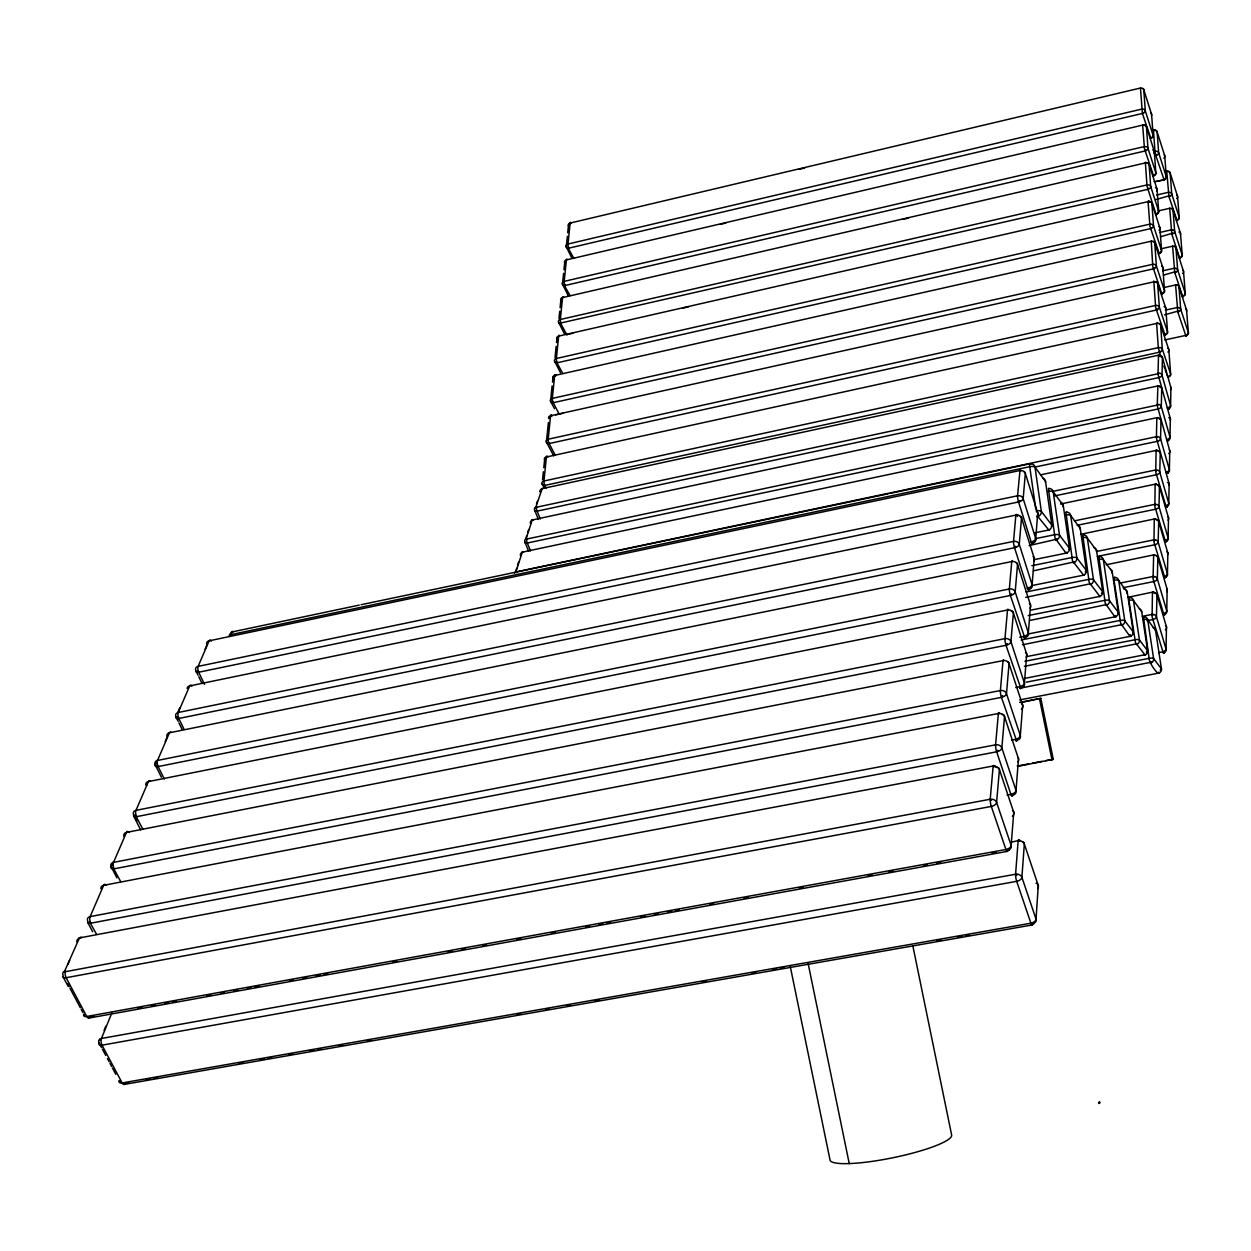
<?xml version="1.0" encoding="UTF-8"?>
<svg xmlns="http://www.w3.org/2000/svg" width="1251" height="1251" viewBox="0 0 1251 1251"><rect width="100%" height="100%" fill="white"/><g stroke="black" fill="none" stroke-linecap="round" stroke-linejoin="round"><path stroke-width="1.5" d="M1158.629 672.209C1158.958 676.728 1148.746 662.561 1149.106 658.339L1143.414 616.931A3.847 3.628 -33.8 0 1 1147.699 619.808L1155.58 630.473L1161.444 668.863A3.816 3.628 -33.9 0 1 1158.285 673.194L1019.674 699.919M1115.329 615.852L1114.907 616.837L1105.274 603.42L1098.816 556.726A4.081 3.816 -35 0 1 1103.351 559.744L1112.202 571.738L1118.269 612.255A4.05 1.188 -8.4 0 1 1117.69 613.24M1159.27 451.83A3.518 1.736 -16.2 0 1 1160.24 452.893L1159.786 472.237L1168.762 503.34A3.534 2.987 0.3 0 1 1166.182 506.936L1155.721 472.174L1156.112 450.172L1156.643 451.111M1159.349 418.991A3.472 1.673 -16.2 0 1 1160.991 420.148L1160.568 438.898L1169.388 469.704A3.472 2.955 0.1 0 1 1166.839 473.285L1165.979 472.206A3.472 1.736 -16.1 0 0 1169.388 469.704L1169.748 450.782L1157.238 405.668L1157.863 385.887M1160.099 387.294A3.409 1.626 -16.2 0 1 1161.726 388.404L1161.303 406.591L1169.998 437.099A3.425 2.924 -0.2 0 1 1167.496 440.649L1166.636 439.539A3.425 1.673 -16.1 0 0 1169.998 437.099L1170.342 418.741L1158.019 374.315L1158.504 355.034L1159.005 355.988M1098.972 1102.303L1098.769 1103.476L1099.723 1103.132M1099.676 1102.975L1099.66 1101.881L1099.066 1103.007M1066.431 552.207L1066.149 553.349L1055.015 538.039L1048.416 488.656A4.347 4.019 -36.1 0 1 1053.201 491.831L1063.256 505.435L1069.511 548.298A4.316 1.36 -8.3 0 1 1068.948 549.408M1166.589 334.126A3.284 2.393 -5.2 0 0 1167.527 331.796L1165.791 308.168L1157.644 283.492A3.284 2.424 -5.4 0 0 1153.688 281.882L550.581 415.785L548.204 439.226A3.143 0.954 77.4 0 0 549.111 443.573L555.116 454.942M1151.248 240.943L1152.781 266.588L1162.007 294.517L1162.116 293.641A3.253 2.393 -5.5 0 0 1164.509 290.654L1162.82 267.573L1154.736 242.913A3.253 2.424 -5.6 0 0 1150.826 241.302L554.662 375.503L552.332 398.412A3.112 0.923 77.2 0 0 553.239 402.713L559.166 414.081M542.559 479.759L543.372 471.736M543.778 467.749L544.592 459.789A3.159 2.033 -27.7 0 1 544.748 459.195M548.391 422.463L546.406 442.01L553.74 455.88M552.113 385.887L550.565 401.196L554.521 408.78M552.504 382.087L552.895 378.287A3.081 1.939 -27.1 0 1 553.38 377.13M555.006 357.551L556.148 346.339M556.523 342.618L556.898 338.896A3.049 1.908 -26.8 0 1 557.399 337.77M558.978 318.614L559.713 311.311M560.088 307.652L560.823 300.381A3.018 1.861 -26.6 0 1 560.98 299.833M563.575 273.39L562.481 284.133L568.173 295.502M563.935 269.825L564.67 262.71A2.987 1.814 -26.3 0 1 564.811 262.178M567.36 236.298L566.281 246.822L571.91 258.191M567.704 232.811L568.423 225.852A2.955 1.783 -26.1 0 1 568.564 225.321M1168.184 377.427L1166.636 374.19M1165.119 335.284L1155.689 307.762L1153.797 281.006L1154.298 282.007A3.3 2.158 -19.1 0 1 1157.644 283.492L1159.333 307.136L1167.527 331.796A3.3 2.189 -19.1 0 1 1164.493 334.721L1165.103 334.783A3.284 2.393 -5.2 0 0 1165.901 334.517M1144.759 654.758L1024.428 678.449M1099.692 596.148L1089.23 582.528L1082.725 534.975A4.16 3.878 -35.4 0 1 1087.322 538.055L1096.564 550.549L1102.694 591.817A4.128 3.878 -35.6 0 1 1099.254 596.492L1030.949 610.113M1083.397 574.96L1072.482 560.761L1065.93 512.316A4.253 3.956 -35.7 0 1 1070.637 515.428L1080.254 528.469L1086.447 570.519A4.222 3.941 -36 0 1 1082.944 575.304L1031.449 585.656M1153.563 175.844L1144.477 148.744L1142.648 125.116L1143.445 124.662M1146.119 162.458L1145.916 163.224A3.19 2.017 -19.2 0 1 1149.137 164.569L1157.066 189.182L1158.676 211.216A3.174 2.393 -5.9 0 1 1156.346 214.202M1154.173 129.76L1153.985 130.511A3.081 1.923 -19.1 0 1 1156.127 130.604M1148.84 201.13L1148.653 201.896A3.221 2.064 -19.2 0 1 1151.905 203.287L1159.912 227.932L1161.553 250.466A3.206 2.393 -5.7 0 1 1159.192 253.453L1149.95 226.384L1148.027 201.208L1149.294 201.239M1048.666 529.783L1037.36 515.959A4.488 3.8 4 0 1 1036.579 516.726M1160.647 356.394L1158.317 347.653L1156.612 323.446L1157.441 322.758M515.709 571.472L516.679 568.298M517.664 565.124L518.633 561.965M525.78 538.806L526.734 535.725M527.687 532.645L528.626 529.564M536.491 504.075L537.414 501.088M104.114 1030.339L105.803 1026.211M112.105 1012.294L101.425 1038.486A4.816 3.487 19.1 0 0 99.032 1042.818L101.55 1047.556M67.867 964.443L69.634 960.361M113.388 861.72L111.198 866.771L116.906 877.889M157.235 760.108L155.233 764.768L161.379 777.199M165.195 741.671L167.165 737.105M177.877 712.304L179.8 707.847M205.086 649.269L206.9 645.047A4.285 3.362 21.7 0 1 209.136 640.825L1019.8 470.548A4.519 3.847 4.3 0 1 1025.335 473.378L1037.736 513.082A4.488 3.8 4 0 1 1037.736 515.052M1164.009 614.976L1153.047 578.853L1153.657 554.74M1019.44 500.509L1018.549 501.964L198.706 672.24A4.332 1.97 -24.8 0 1 195.735 671.224M1015.452 546.265L1014.545 547.735L178.815 718.481A4.425 2.049 -25.2 0 1 175.953 716.776A4.41 3.409 21.3 0 1 178.221 712.491L189.683 685.923L1015.859 515.099A4.597 0.813 78.4 0 1 1016.656 514.896M1011.293 593.975L1010.37 595.476L158.126 766.582A4.519 2.127 -25.7 0 1 155.233 764.768A4.504 3.44 21.1 0 1 157.517 760.452L169.448 732.805A4.394 1.861 78.5 0 1 171.262 732.335M1006.946 643.78L1006.007 645.297L136.594 816.653L135.092 815.699M1143.007 112.496L1142.398 113.466L568.861 248.151A2.971 1.798 -26.2 0 1 566.281 246.822A2.971 2.221 6.7 0 1 568.001 244.023L570.128 223.069L1140.036 88.133A3.096 2.408 -6.5 0 1 1143.789 89.744L1151.577 114.326L1153.109 135.374A3.096 2.377 -6.4 0 1 1151.592 138.095M1002.411 695.822L1001.441 697.37L114.154 868.82L112.621 867.85M1145.666 150.011L1145.056 150.98L565.077 285.509A3.002 1.845 -26.5 0 1 562.481 284.133A3.002 2.221 6.6 0 1 564.217 281.35L566.39 259.927A3.002 0.844 76.6 0 1 567.375 259.582M997.657 750.256L996.672 751.82L90.76 923.207L89.196 922.222M1164.806 179.534A3.065 2.33 -6.3 0 1 1164.055 179.784L1155.83 155.515L1156.424 154.561M1148.387 188.385L1147.761 189.37L560.167 323.149M1169.544 195.672L1155.611 199.644M1151.17 227.666L1150.529 228.652L557.274 362.774L556.21 362.196M1172.437 233.249L1160.506 236.752M1154.016 267.886L1153.375 268.871L553.239 402.713L552.16 402.15M1175.393 271.686L1163.539 275.126M1156.925 309.075L1156.284 310.06L549.111 443.573L548.016 443.01M1178.411 310.999L1164.525 314.861M1159.912 351.265L1159.255 352.266L544.873 485.404L543.778 484.825M1017.282 516.46L1018.142 515.381M1038.971 515.615L1037.642 516.428L1038.502 515.521M1154.61 129.869L1153.985 130.511L1153.438 129.525L1154.954 151.262L1155.83 155.515L1156.768 154.796M1056.704 539.228L1029.073 545.577M1146.557 162.552L1145.916 163.224L1145.337 162.239L1147.042 186.305L1156.237 215L1155.752 213.999A3.174 2.049 -19.1 0 0 1158.676 211.216L1150.717 186.571L1149.137 164.569A3.174 2.424 -6 0 0 1145.306 162.943L562.559 297.597A3.018 2.221 6.6 0 0 560.823 300.381M1074.14 561.918L1033.373 570.847M1090.841 583.67L1025.711 597.384M1106.854 604.514L1029.667 620.48M1122.225 624.53L1022.536 644.781M100.064 1039.816L101.425 1038.486L1015.593 874.23A5.145 4.05 5.1 0 1 1021.895 877.295L1036.031 919.141A5.098 3.972 4.9 0 1 1035.515 922.143M515.787 572.176L522.355 552.004M1136.987 643.749L1024.397 666.33M525.889 539.431L532.269 519.837M535.694 507.625L542.074 488.875A3.19 0.97 77.6 0 1 542.746 488.469M64.129 972.277L79.579 937.671M1151.17 662.232L1019.94 688.222M890.29 493.379L1030.449 463.668M1048.745 488.39L1049.339 488.39M1066.259 512.05L1066.837 512.05M1143.351 112.731L1142.398 113.466L1150.842 138.361M1146.01 150.245L1145.056 150.98A3.174 1.986 -19.2 0 0 1147.965 148.243L1146.432 126.726A3.143 1.97 -19.2 0 0 1144.04 125.319M1148.731 188.62L1147.761 189.37A3.206 2.033 -19.2 0 0 1150.717 186.571A3.19 2.424 -5.9 0 0 1146.854 184.96L560.339 319.505A3.034 2.221 6.5 0 0 558.603 322.289L564.373 333.657M1169.873 195.891L1168.95 196.61L1176.988 220.285A3.034 2.283 -6.3 0 0 1179.224 217.439L1177.551 196.344L1170.123 172.873A3.049 1.939 -18.9 0 0 1167.793 171.465M1151.514 227.901L1150.529 228.652A3.237 2.095 -19.2 0 0 1153.516 225.821L1151.905 203.287A3.206 2.424 -5.8 0 0 1148.043 201.661L558.65 336.112A3.049 2.221 6.4 0 0 556.898 338.896M1172.766 233.468L1171.827 234.187L1179.834 258.644L1179.396 257.69A3.081 2.002 -18.8 0 0 1182.211 254.985L1180.491 233.421L1173 209.933A3.081 1.97 -18.9 0 0 1171.374 208.526M1154.376 268.121L1153.375 268.871A3.284 2.142 -19.1 0 0 1156.393 265.994L1154.736 242.913A3.253 2.111 -19.2 0 0 1153.031 241.412M1083.038 534.74L1083.616 534.724M1175.737 271.905L1174.783 272.624L1182.852 297.066L1182.946 296.237A3.096 2.283 -5.8 0 0 1183.712 295.987M1019.956 500.9L1018.549 501.964L1031.168 541.949A4.535 0.782 78.5 0 0 1032.435 543.732M1157.284 309.31L1156.284 310.06A3.315 2.189 -19.1 0 0 1159.333 307.136A3.315 2.424 -5.3 0 0 1155.345 305.51L548.204 439.226A3.143 2.221 6.2 0 0 546.406 442.01A3.143 2.017 -27.6 0 0 549.111 443.573L548.298 442.745M1015.968 546.656L1014.545 547.735L1027.446 588.22A4.629 0.813 78.6 0 0 1028.76 589.987M1178.77 311.218L1177.801 311.952L1186.026 336.284L1185.495 335.456L1164.759 339.959M1160.287 351.5L1159.255 352.266A3.362 2.252 -19.1 0 0 1162.351 349.279L1160.615 325.072A3.331 2.221 -19.1 0 0 1158.864 323.462M1011.824 594.381L1010.37 595.476L1024.694 637.478M1007.493 644.202L1006.007 645.297L1020.675 687.831M1002.974 696.244L1001.441 697.37L1016.484 740.42M998.235 750.678L996.672 751.82L1010.902 794.354L1012.09 795.401M1099.144 556.492L1099.707 556.492M1114.61 577.368L1114.031 580.245L1120.693 623.451L1130.122 636.509L1130.278 634.585M535.506 507.468L1158.864 373.58M525.701 539.275L1158.098 404.917M515.6 572.02L1156.331 436.708A3.487 2.987 0.1 0 1 1160.568 438.898A3.503 1.704 -16.2 0 1 1157.128 441.384L1034.765 467.092M63.942 971.964L990.213 799.248A5.207 4.16 5.5 0 1 996.609 802.391L1011.152 845.457A5.176 4.097 5.2 0 1 1007.524 850.352A5.176 1.016 79.4 0 1 1005.913 849.507L86.772 1016.484A4.926 2.518 -28.1 0 1 83.77 1014.154A4.848 3.518 19.5 0 0 84.411 1015.061M99.861 1039.487L101.425 1038.486A4.785 2.189 81.2 0 0 102.05 1045.179L122.145 1082.944A4.754 2.158 81.5 0 0 124.865 1083.992M1129.45 597.446L1128.902 600.277L1135.486 642.701L1145.165 655.102M1057.173 539.306L1055.86 540.104A4.363 4.066 -36.5 0 0 1059.488 535.162L1053.201 491.831A4.347 1.439 -8.4 0 0 1048.041 491.408M1017.814 766.425L1053.248 759.263L1040.801 698.339L1019.721 702.405M1074.593 561.996L1073.311 562.778A4.269 3.988 -36.2 0 0 1076.861 557.93L1070.637 515.428A4.253 1.376 -8.4 0 0 1065.602 515.037M1091.279 583.732L1090.012 584.498A4.175 3.909 -35.8 0 0 1093.483 579.745L1087.322 538.055A4.175 1.314 -8.5 0 0 1082.412 537.68M1107.276 604.577L1106.04 605.312A4.097 3.847 -35.5 0 0 1109.449 600.668L1103.351 559.744A4.081 1.267 -8.5 0 0 1098.55 559.4M1143.727 616.727L1144.258 616.727M1122.647 624.593L1121.428 625.312A4.019 3.784 -35.1 0 0 1124.758 620.762L1118.722 580.558A4.003 3.753 -34.6 0 0 1114.281 577.587L1115.157 577.368M1137.394 643.812L1136.205 644.5A3.941 3.722 -34.6 0 0 1139.458 640.043L1133.5 600.574A3.925 3.69 -34.2 0 0 1129.137 597.65L1129.997 597.431M1151.577 662.295L1150.404 662.967A3.862 3.659 -34.2 0 0 1153.61 658.589L1147.699 619.808A3.847 1.126 -8.5 0 0 1143.211 619.526M1019.612 840.172L1012.356 842.001M994.623 765.721L78.938 938.015M1022.333 702.264L1040.801 698.339M1153.5 591.926L1127.855 597.321M1154.407 554.756L1106.119 564.78M1155.298 518.79L1080.551 534.333M1156.159 483.965L1060.551 504.012M1156.987 450.235L1040.441 474.88M1157.785 417.521L521.933 552.223M1158.567 385.808L531.863 520.056M1159.333 355.049L541.495 488.797M1035.781 509.11L1029.589 465.716L1029.698 463.84L1031.059 463.668M231.498 632.068L359.209 605.109M1019.987 840.484L1018.126 840.953L1015.593 874.23A5.145 1.001 79.6 0 0 1016.703 881.345L1030.887 923.207A5.113 0.985 79.7 0 0 1032.419 923.895L1033.592 924.239M994.998 766.034L993.106 766.488L990.213 799.248A5.207 1.032 79.3 0 0 991.308 806.442L1005.913 849.507A5.16 2.987 -18.4 0 0 1011.152 845.457L1013.748 812.368L999.424 769.6A5.145 2.877 -18.3 0 0 998.157 767.739M1153.797 592.114L1152.437 592.442L1152.108 616.821L1163.289 652.819A3.769 3.096 1.2 0 0 1166.057 649.097L1166.464 626.907L1156.972 594.757A3.753 1.97 -16.3 0 0 1154.313 593.318M798.982 169.37L804.628 168.041M1154.704 554.944L1153.359 555.256A3.69 3.081 0.9 0 1 1157.832 557.539L1167.167 589.377L1166.761 610.863A3.706 3.065 1 0 1 1164.055 614.554L1164.947 614.694M720.169 224.398L725.799 223.085M1155.58 518.977L1154.266 519.274L1153.969 542.136L1164.775 577.524A3.644 3.034 0.8 0 0 1167.449 573.865L1167.84 553.067L1158.661 521.526A3.628 1.845 -16.3 0 0 1156.94 520.228M902.894 219.363L908.523 218.065M1156.44 484.137L1155.142 484.434L1154.861 506.592L1165.494 541.667A3.581 3.018 0.6 0 0 1168.121 538.039L1168.497 517.898L1159.458 486.67A3.581 1.783 -16.2 0 0 1157.769 485.419M1154.126 181.692L1164.478 179.816M1156.565 181.504L1164.055 179.784M1156.659 195.015L1168.09 192.404A3.049 2.299 -6.3 0 1 1171.749 193.952L1179.224 217.439A3.049 1.955 -18.8 0 1 1176.44 220.098L1177.113 220.614M1157.269 450.391L1155.987 450.688A3.518 3.002 0.2 0 1 1160.24 452.893M567.516 334.439L573.193 333.157M682.655 308.184L688.3 306.902M1158.051 210.95L1169.31 208.385A3.065 2.314 -6.2 0 1 1173 209.933L1174.673 231.482L1182.211 254.985A3.065 2.283 -6 0 1 1180.678 257.597M1158.066 417.678L1156.8 417.975L1156.424 437.991L1169.138 483.824L1168.762 503.34A3.534 1.783 -16.2 0 1 1165.307 505.889M1159.63 232.498L1170.952 229.934A3.081 2.314 -6.1 0 1 1174.673 231.482A3.096 2.002 -18.9 0 1 1171.827 234.187L1169.685 208.088M1158.833 385.965L1157.597 386.246A3.409 2.94 -0.4 0 1 1161.726 388.404M1160.819 248.84L1172.218 246.291A3.096 2.314 -6 0 1 1175.94 247.823L1183.509 271.342L1185.26 293.391A3.096 2.283 -5.8 0 1 1184.353 295.611M1159.599 355.19L1158.379 355.472A3.362 2.924 -0.6 0 1 1162.429 357.598L1170.92 387.654L1170.592 405.465A3.378 2.909 -0.5 0 1 1168.121 408.983L1167.277 407.857A3.378 1.626 -16.1 0 0 1170.592 405.465L1162.023 375.237L1162.429 357.598A3.362 1.579 -16.2 0 0 1160.052 356.535M1162.664 270.826L1173.891 268.324A3.127 2.314 -5.8 0 1 1177.644 269.872L1185.26 293.391A3.112 2.049 -18.8 0 1 1182.398 296.127L1183.086 296.643M555.71 414.91L563.278 413.221M1163.883 287.558L1175.174 285.056A3.143 2.314 -5.8 0 1 1178.942 286.588L1186.573 310.107L1188.372 332.657A3.143 2.283 -5.6 0 1 1187.981 334.392M1165.541 310.107L1176.91 307.605A3.159 2.314 -5.6 0 1 1180.694 309.153L1188.372 332.657A3.143 2.095 -18.7 0 1 1185.495 335.456L1186.495 335.706M361.117 604.718L888.382 493.785M229.574 636.384A4.206 1.314 -3.7 0 1 231.513 634.507L1029.714 466.732A4.441 1.501 -8.3 0 1 1034.999 467.186L1045.508 481.4L1051.81 525.107A4.41 1.423 -8.3 0 1 1051.262 526.249M1052.31 491.471L1155.502 470.016A3.55 3.018 0.3 0 1 1159.786 472.237A3.55 1.767 -16.2 0 1 1156.299 474.786L1054.984 495.818M1074.468 520.854L1154.642 504.388A3.597 3.049 0.6 0 1 1159.005 506.639L1168.121 538.039A3.581 1.845 -16.2 0 1 1164.603 540.651M1034.827 532.817L1049.526 529.877M1077.158 525.295L1155.455 509.235A3.612 1.83 -16.3 0 0 1159.005 506.639L1159.458 486.67A3.565 3.034 0.5 0 0 1155.142 484.434L1155.815 484.825M1035.171 538.696L1054.312 534.787A4.363 1.392 -8.3 0 1 1059.488 535.162L1069.511 548.298A4.316 4.019 -36.3 0 1 1065.93 553.177L1033.764 559.713M1096.517 551.488L1153.75 539.885A3.659 3.081 0.8 0 1 1158.176 542.152L1167.449 573.865A3.644 1.908 -16.2 0 1 1163.883 576.539M1031.84 565.687L1071.81 557.586A4.269 1.329 -8.3 0 1 1076.861 557.93L1086.447 570.519A4.222 1.298 -8.4 0 1 1085.18 571.942M1097.315 556.414L1154.579 544.826A3.659 1.892 -16.3 0 0 1158.176 542.152L1158.661 521.526A3.628 3.065 0.7 0 0 1154.266 519.274L1154.954 519.634M1026.117 591.958L1088.558 579.416A4.191 1.282 -8.4 0 1 1093.483 579.745L1102.694 591.817A4.128 1.251 -8.4 0 1 1101.427 593.177M1120.396 583.029L1152.828 576.555A3.722 3.096 1.1 0 1 1157.331 578.838L1166.761 610.863A3.706 1.97 -16.2 0 1 1163.133 613.615M1123.132 587.689L1153.672 581.59A3.722 1.955 -16.3 0 0 1157.331 578.838L1157.832 557.539A3.69 1.908 -16.3 0 0 1156.815 556.351M1028.197 615.57L1104.633 600.371A4.097 1.22 -8.4 0 1 1109.449 600.668L1118.269 612.255A4.05 3.816 -35.2 0 1 1114.907 616.837L1028.635 633.882M1019.753 637.212L1023.568 636.462A4.738 2.502 -17.7 0 0 1028.353 632.928L1030.527 605.171L1017.532 564.482A4.707 2.408 -17.7 0 0 1016.359 562.95M1021.097 639.98L1120.052 620.465A4.019 1.173 -8.4 0 1 1124.758 620.762L1133.234 631.864A3.972 1.142 -8.4 0 1 1132.655 632.818M1142.335 616.321L1151.874 614.444A3.784 3.127 1.3 0 1 1156.456 616.774L1166.057 649.097A3.769 2.033 -16.2 0 1 1162.351 651.912L1158.551 652.647M1169.2 408.764L1168.121 408.983L1168.934 409.03M1147.011 620.715L1152.734 619.589A3.784 2.017 -16.3 0 0 1156.456 616.774L1156.972 594.757A3.753 3.112 1.2 0 0 1152.437 592.442L1152.922 592.192M1026.805 656.572L1131.154 636.165M1024.897 661.294L1134.86 639.777A3.941 1.126 -8.5 0 1 1139.458 640.043L1147.62 650.723A3.894 3.675 -34.4 0 1 1144.384 655.149L1145.572 654.93M1026.227 682.186L1149.106 658.339A3.862 1.079 -8.5 0 1 1153.61 658.589L1161.444 668.863A3.831 1.063 -8.5 0 1 1160.209 670.051M1015.734 687.534L1019.534 686.799A4.832 2.611 -17.9 0 0 1024.413 683.14L1026.696 654.179L1013.388 612.974A4.816 2.518 -17.8 0 0 1011.261 611.145M1011.512 740.107L1015.312 739.388A4.941 2.737 -18 0 0 1020.316 735.604L1022.677 705.345L1009.057 663.624A4.91 2.627 -18 0 0 1007.837 661.951M1168.59 440.43L1167.496 440.649L1168.309 440.712M1017.204 766.034L1028.588 763.892M1032.388 763.173L1041.864 761.39M1045.664 760.686L1053.248 759.263M1007.071 795.073L1010.902 794.354A5.051 2.862 -18.2 0 0 1016.015 790.444L1018.486 758.81L1004.522 716.573A5.02 2.752 -18.2 0 0 1002.317 714.524M1159.442 672.991L1159.036 673.147M89.994 1016.969L93.825 1016.265M137.985 1008.259L141.832 1007.555M151.434 1005.82L155.265 1005.116M164.866 1003.365L168.713 1002.677M172.544 1001.973L176.391 1001.285M207.103 995.702L210.95 994.998M220.551 993.263L224.382 992.559M233.984 990.823L237.815 990.12M247.385 988.384L251.216 987.696M255.048 986.992L258.879 986.304M289.497 980.737L293.328 980.049M302.898 978.313L306.73 977.61M316.3 975.874L320.131 975.186M323.962 974.482L327.778 973.794M392.845 961.972L396.661 961.284M448.249 951.917L452.064 951.213M461.619 949.493L465.435 948.79M482.636 945.662L486.451 944.974M517.023 939.423L520.838 938.735M551.394 933.183L555.209 932.495M585.734 926.944L589.549 926.256M599.088 924.52L602.904 923.832M606.735 923.129L610.551 922.44M641.075 916.905L644.89 916.201M654.429 914.465L658.245 913.777M667.799 912.042L671.615 911.353M675.431 910.665L679.246 909.962M709.77 904.426L713.586 903.738M744.11 898.187L747.926 897.499M799.436 888.147L803.267 887.444M868.147 875.669L871.963 874.965M889.148 871.853L892.964 871.165M923.519 865.614L927.335 864.926M936.874 863.19L940.689 862.486M992.246 853.135L996.062 852.431M89.087 1018.048L1007.211 851.399M1167.965 473.081L1166.839 473.285L1167.683 473.363M125.256 1083.288L129.056 1082.631M146.148 1079.629L149.948 1078.956M153.748 1078.284L157.548 1077.627M239.238 1063.272L243.038 1062.599M260.145 1059.597L263.945 1058.925M267.745 1058.252L271.576 1057.58M288.84 1054.546L292.687 1053.874M309.951 1050.84L313.782 1050.168M317.629 1049.495L321.46 1048.823M338.724 1045.789L342.555 1045.117M367.497 1040.723L371.344 1040.05M516.866 1014.483L520.697 1013.81M545.577 1009.448L549.408 1008.775M566.609 1005.741L570.44 1005.069M595.273 1000.706L599.088 1000.034M702.233 981.91L706.049 981.237M751.867 973.2L755.682 972.527M772.852 969.509L776.668 968.837M780.483 968.165L784.314 967.492M936.999 940.658L940.815 940.001M957.985 936.983L961.8 936.311M965.616 935.639L969.431 934.966M124.381 1084.398L1032.138 924.974M1167.324 506.749L1166.182 506.936L1167.027 507.03M1116.158 616.634L1114.907 616.837L1115.736 616.806M1166.651 541.48L1165.494 541.667L1166.354 541.777M1100.536 596.289L1099.254 596.492L1100.098 596.477M1084.242 575.085L1082.944 575.304L1083.819 575.288M1165.963 577.337L1164.775 577.524L1165.666 577.649M1067.259 552.973L1065.93 553.177L1066.822 553.177M1164.055 614.554L1165.244 614.382M231.591 631.864L233.093 631.646A4.16 1.673 77.8 0 0 231.513 634.507M1164.509 652.647L1163.289 652.819L1164.196 652.975M1009.135 850.195L1007.524 850.352L1008.697 850.664M546.531 457.006L547.75 456.912L546.64 456.678M549.799 416.849A3.112 1.986 -27.4 0 0 548.782 418.569A3.127 2.221 6.2 0 1 550.581 415.785L551.91 415.754L550.815 415.504M552.895 378.287A3.096 2.221 6.3 0 1 554.662 375.503L555.976 375.503L554.897 375.269M570.237 223.319L571.379 223.257L570.331 222.991M1130.748 636.337L1129.934 636.368A3.972 3.737 -34.8 0 0 1133.234 631.864L1127.229 592.098L1118.722 580.558A4.003 1.22 -8.5 0 0 1114.031 580.245M1049.073 530.096L1048.15 530.096A4.41 4.097 -36.7 0 0 1051.81 525.107L1041.348 511.378L1034.999 467.186A4.441 4.097 -36.4 0 0 1030.12 463.965M544.592 459.789A3.159 2.221 6.1 0 1 546.39 457.006L1156.612 323.446A3.331 2.424 -5.2 0 1 1160.615 325.072L1168.841 349.733L1170.623 373.924A3.331 2.252 -19 0 1 1167.558 376.911L1168.622 377.176M1164.493 334.721L1165.557 334.987M1182.398 296.127L1183.399 296.378M552.426 401.884L553.239 402.713A3.096 1.97 -27.3 0 1 550.565 401.196A3.112 2.221 6.3 0 1 552.332 398.412L1152.452 264.368A3.268 2.424 -5.5 0 1 1156.393 265.994L1164.509 290.654A3.253 2.142 -19.1 0 1 1161.507 293.532L1162.554 293.797M1179.396 257.69L1180.365 257.941M560.479 372.673L554.631 361.304A3.081 2.221 6.4 0 1 556.382 358.505L1149.622 224.195A3.237 2.424 -5.7 0 1 1153.516 225.821L1161.553 250.466A3.221 2.095 -19.1 0 1 1158.598 253.296L1159.63 253.562M1155.752 213.999L1156.768 214.265M1176.44 220.098L1177.41 220.348M564.67 262.71A2.987 2.221 6.7 0 1 566.39 259.927L1142.648 125.116A3.143 2.424 -6.3 0 1 1146.432 126.726L1154.282 151.324L1155.861 172.857A3.143 2.002 -19.1 0 1 1152.969 175.593L1153.985 175.859M1142.804 88.571A3.112 1.923 -19.2 0 1 1143.789 89.744L1145.29 110.776L1153.109 135.374A3.112 1.955 -19.1 0 1 1150.248 138.048L1151.248 138.329M1012.591 794.948L1010.902 794.354A5.051 0.97 79.3 0 0 1012.466 795.308A5.051 4.05 5.1 0 0 1016.015 790.444L1001.848 747.91L1004.522 716.573A5.035 4.081 5.2 0 0 998.361 713.508L103.645 885.333A4.738 3.518 20.5 0 0 100.956 888.789M1016.969 739.982L1015.312 739.388A4.941 0.938 79.1 0 0 1016.828 740.404A4.941 4.003 4.9 0 0 1018.017 740.045M1021.16 687.393L1019.534 686.799A4.832 0.891 78.9 0 0 1021.004 687.909A4.832 3.956 4.7 0 0 1022.176 687.534M1025.163 637.04L1023.568 636.462A4.723 0.86 78.8 0 0 1025.007 637.635A4.738 3.909 4.5 0 0 1028.353 632.928L1015.187 591.942L1017.532 564.482A4.707 3.941 4.7 0 0 1011.762 561.558L169.448 732.805A4.457 3.425 21.2 0 0 166.868 736.182M1020.363 516.522A4.613 2.314 -17.6 0 1 1021.52 517.977L1034.217 558.181L1032.122 584.796A4.629 2.393 -17.6 0 1 1027.446 588.22L1028.994 588.799M1036.61 511.675A4.488 2.252 -17.5 0 1 1037.736 513.082L1035.734 538.618A4.535 2.299 -17.5 0 1 1031.168 541.949L1032.685 542.527M1157.3 437.209L1156.331 436.708L1156.878 437.459M1156.487 470.548L1155.502 470.016L1156.049 470.783M564.045 284.962L570.143 295.627M1155.643 504.935L1154.642 504.388L1155.205 505.185M567.829 247.589L573.849 258.253M1154.767 540.448L1153.75 539.885L1154.313 540.698M1153.86 577.133L1152.828 576.555L1153.406 577.383M1152.922 615.039L1151.874 614.444L1152.468 615.304M156.656 765.659L158.126 766.582L164.272 779.029M197.283 671.349L198.706 672.24L204.523 684.422M177.376 717.574L178.815 718.481L184.038 729.27M991.605 800.14L990.213 799.248L990.948 800.515M1016.985 875.137L1015.593 874.23L1016.344 875.512M1164.165 180.081L1163.493 179.534A3.081 1.955 -19 0 0 1166.323 176.876L1164.712 155.796L1157.097 131.777A3.081 1.923 -19.1 0 0 1156.628 130.902M1027.446 588.22L1028.541 589.221M1031.168 541.949L1032.231 542.95M544.06 484.559L546.234 487.921M556.476 361.946L562.465 372.876M560.432 322.899L566.984 335.08M564.31 284.696L565.077 285.509A3.018 0.86 76.7 0 1 564.217 281.35L1144.165 146.633A3.159 2.424 -6.1 0 1 1147.965 148.243L1155.861 172.857A3.143 2.393 -6.1 0 1 1154.329 175.593M568.095 247.338L568.861 248.151A2.987 0.844 76.5 0 1 568.001 244.023L1141.522 109.165A3.127 2.424 -6.4 0 1 1145.29 110.776A3.127 1.955 -19.2 0 1 1142.398 113.466L1140.459 87.961M89.556 921.815L96.624 934.45M112.981 867.443L120.659 881.533M135.452 815.308L142.911 829.241M157.016 765.268L158.126 766.582A4.457 1.908 78.7 0 1 157.517 760.452L1009.338 588.986A4.769 3.972 4.8 0 1 1015.187 591.942A4.769 2.471 -17.8 0 1 1010.37 595.476A4.754 0.876 78.6 0 1 1009.338 588.986L1011.762 561.558A4.691 0.844 78.5 0 1 1012.278 560.886M177.72 717.183L178.815 718.481A4.363 1.83 78.3 0 1 178.221 712.491L1013.545 541.402A4.66 3.925 4.6 0 1 1019.268 544.31L1032.122 584.796A4.629 3.862 4.4 0 1 1028.854 589.456M197.627 670.958L198.706 672.24A4.285 1.767 78 0 1 198.111 666.392L209.136 640.825A4.238 1.72 77.8 0 1 211.31 641.075M1166.698 170.73L1168.95 196.61A3.065 1.955 -18.9 0 0 1171.749 193.952L1170.123 172.873A3.034 2.299 -6.4 0 0 1166.464 171.324M1158.457 373.799L1157.926 373.095A3.393 2.94 -0.5 0 1 1162.023 375.237A3.393 1.611 -16.2 0 1 1158.692 377.614L537.101 511.143A3.221 1.47 -21.7 0 1 534.63 510.095A3.221 2.674 17.2 0 1 536.554 506.796A3.221 0.985 77.7 0 0 537.101 511.143L540.26 518.993M1157.675 405.136L1157.144 404.417A3.44 2.955 -0.2 0 1 1161.303 406.591A3.44 1.658 -16.2 0 1 1157.926 409.014L527.312 543.012A3.268 1.517 -21.9 0 1 524.826 541.902A3.268 2.705 17.1 0 1 526.765 538.587A3.253 1.016 77.8 0 0 527.312 543.012L530.533 550.925M541.902 488.578L542.074 488.875A3.19 2.658 17.3 0 0 540.166 492.159A3.19 1.454 -21.6 0 1 540.823 491.236M63.05 976.859L68.148 986.288M547.453 456.443A3.159 0.954 77.4 0 0 546.39 457.006L543.966 480.994A3.174 2.221 6 0 0 542.152 483.777L544.185 487.562M67.46 983.536L69.18 986.773M70.04 988.399L80.345 1007.743M81.206 1009.338L82.91 1012.544M102.394 1049.151L105.756 1055.453M107.43 1058.596L109.118 1061.755M109.947 1063.319L111.62 1066.462M112.449 1068.026L115.796 1074.296M87.711 922.409L92.652 931.745M133.622 815.98L140.644 829.851M150.276 781.046A4.488 1.939 78.9 0 0 148.4 781.594L135.984 810.367A4.597 3.472 20.8 0 0 133.669 814.729L136.828 821.016M1175.565 284.665L1177.801 311.952A3.159 2.095 -18.8 0 0 1180.694 309.153L1178.942 286.588A3.143 2.064 -18.8 0 0 1176.534 285.072M175.953 716.776L178.189 721.389M178.94 722.922L181.927 729.067M198.049 675.196L195.86 670.63A4.332 3.378 21.6 0 1 198.111 666.392L1017.563 495.787A4.566 3.878 4.4 0 1 1023.177 498.649L1035.734 538.618A4.535 3.816 4.2 0 1 1032.528 543.231M198.784 676.713L201.677 682.796M1172.594 245.947L1174.783 272.624A3.127 2.049 -18.9 0 0 1177.644 269.872L1175.94 247.823A3.112 2.017 -18.9 0 0 1174.298 246.384M1020.863 471.064L1020.05 469.876L1017.563 495.787A4.566 0.798 78.4 0 0 1018.549 501.964A4.566 2.267 -17.6 0 0 1023.177 498.649L1025.335 473.378A4.519 2.221 -17.5 0 0 1024.194 471.987M524.826 541.902L528.688 551.394M534.63 510.095L538.43 519.509M1157.456 418.428L1156.8 417.975A3.456 2.971 -0.1 0 1 1160.991 420.148M1163.883 365.996L1164.806 368.732M1165.26 370.093L1166.182 372.829M912.823 945.772L951.651 1135.079A62.097 10.446 -11.6 0 1 891.556 1158.019A62.097 10.446 -11.6 0 1 829.945 1159.552L790.288 966.601M808.146 963.536L849.241 1163.571M1039.55 698.965L1052.028 759.998M1098.957 1102.35L1098.988 1103.241M1152.656 149.948A3.127 1.97 -19.1 0 1 1154.282 151.324A3.112 2.377 -6.3 0 1 1153.922 153.154M554.631 361.304A3.065 1.923 -27 0 0 557.274 362.774A3.081 0.907 77 0 1 556.382 358.505L558.65 336.112A3.065 0.891 76.9 0 1 559.666 335.69M557.883 337.238A3.049 1.908 -26.8 0 1 558.509 336.769M1158.895 226.65A3.19 2.064 -19.1 0 1 1159.912 227.932A3.19 2.393 -5.8 0 1 1159.005 230.262M1166.745 591.692A3.675 3.049 0.9 0 0 1167.167 589.377A3.659 1.923 -16.2 0 0 1166.714 588.486M1029.354 603.623A4.676 2.439 -17.7 0 1 1030.527 605.171A4.676 3.878 4.4 0 1 1030.058 608.111M1183.024 270.404A3.096 2.017 -18.8 0 1 1183.509 271.342A3.081 2.283 -6 0 1 1182.617 273.562M999.58 713.664A5.02 0.97 79 0 0 998.361 713.508L995.593 744.83A5.082 0.985 79.1 0 0 996.672 751.82A5.082 2.815 -18.3 0 0 1001.848 747.91A5.098 4.113 5.3 0 0 995.593 744.83L90.15 916.608A4.785 3.534 20.3 0 0 87.789 921.033A4.848 2.393 -27.3 0 0 90.76 923.207A4.738 2.158 80 0 1 90.15 916.608L103.645 885.333A4.676 2.111 79.7 0 1 106.226 885.208M1017.954 757.465A4.988 2.783 -18.1 0 1 1018.486 758.81A4.988 4.019 5 0 1 1018.001 761.843M1019.033 739.435A4.941 4.003 4.9 0 0 1020.316 735.604L1006.492 693.601L1009.057 663.624A4.91 4.034 5.1 0 0 1003.021 660.622L126.476 832.4A4.629 3.487 20.7 0 0 124.162 836.763M1003.568 659.809A4.91 0.923 78.8 0 0 1003.021 660.622L1000.378 690.552A4.973 0.954 78.9 0 0 1001.441 697.37A4.973 2.69 -18.1 0 0 1006.492 693.601A4.973 4.066 5.2 0 0 1000.378 690.552L113.544 862.377A4.691 3.503 20.6 0 0 111.198 866.771A4.738 2.299 -26.7 0 0 114.154 868.82A4.644 2.064 79.5 0 1 113.544 862.377L126.476 832.4A4.582 2.017 79.3 0 1 128.978 832.353M1021.457 703.625A4.879 2.658 -17.9 0 1 1022.677 705.345A4.879 3.972 4.8 0 1 1021.426 709.161M1187.465 334.877A3.143 2.283 -5.6 0 1 1186.808 335.268M1185.573 308.809A3.127 2.064 -18.8 0 1 1186.573 310.107A3.112 2.283 -5.7 0 1 1186.527 311.296M81.69 937.546A4.785 2.189 80.2 0 0 79.611 938.344A4.832 3.55 20.3 0 0 76.874 941.815M994.373 766.566A5.145 1.016 79.2 0 0 993.106 766.488A5.145 4.128 5.4 0 1 999.424 769.6L996.609 802.391A5.207 2.955 -18.5 0 1 991.308 806.442L66.131 977.719A4.973 2.486 -27.9 0 1 63.129 975.42A4.895 3.565 20.1 0 1 65.521 970.948A4.848 2.252 80.5 0 0 66.131 977.719L86.772 1016.484A4.816 2.221 80.9 0 0 89.587 1017.657M995.999 767.363A5.145 2.877 -18.3 0 1 997.172 767.442M1012.434 816.262A5.098 4.066 5.2 0 0 1013.748 812.368A5.098 2.909 -18.3 0 0 1012.481 810.476M1176.581 195.156A3.018 1.939 -18.8 0 1 1177.551 196.344A3.018 2.267 -6.4 0 1 1176.691 198.581M1169.091 485.357A3.503 2.971 0.2 0 0 1169.138 483.824A3.503 1.751 -16.1 0 0 1167.464 482.605M1096.455 551.238A4.113 1.282 -8.5 0 0 1096.564 550.549A4.113 3.847 -35.2 0 0 1094.078 547.625M1126.666 593.068A3.956 1.188 -8.5 0 0 1127.229 592.098A3.956 3.706 -34.4 0 0 1123.851 589.08M1128.902 600.277A3.925 1.173 -8.5 0 1 1133.5 600.574L1141.678 611.661L1147.62 650.723A3.894 1.11 -8.5 0 1 1146.369 651.959M1141.553 612.271A3.878 1.142 -8.5 0 0 1141.678 611.661A3.878 3.659 -34 0 0 1139.317 608.862M1062.693 506.577A4.3 1.407 -8.4 0 0 1063.256 505.435A4.3 3.988 -35.9 0 0 1060.676 502.402M554.662 375.503A3.096 0.907 77.1 0 1 555.976 375.503A3.081 1.939 -27.1 0 0 555.225 375.753M1161.788 266.26A3.237 2.111 -19.1 0 1 1162.82 267.573A3.221 2.393 -5.6 0 1 1162.773 268.809M533.442 519.994A3.237 1.001 77.7 0 0 532.441 520.15A3.237 2.69 17.2 0 0 530.518 523.45A3.237 1.486 -21.8 0 1 531.175 522.511M1170.295 420.258A3.393 2.909 -0.4 0 0 1170.342 418.741A3.393 1.642 -16.1 0 0 1168.715 417.615M1036.047 510.971A4.457 1.454 -8.3 0 1 1041.348 511.378A4.457 4.128 -36.9 0 1 1037.642 516.428M229.621 635.336A4.175 3.612 -56.9 0 1 233.093 631.646M1045.414 482.182A4.394 1.47 -8.4 0 0 1045.508 481.4A4.394 4.05 -36.2 0 0 1042.865 478.304M1165.432 629.847A3.722 3.081 1.1 0 0 1166.464 626.907A3.722 2.002 -16.2 0 0 1165.432 625.656M558.603 322.289A3.034 1.876 -26.7 0 0 561.214 323.712A3.049 0.876 76.8 0 1 560.339 319.505L562.559 297.597A3.034 0.876 76.7 0 1 563.56 297.206M1155.408 187.759A3.159 2.017 -19.1 0 1 1157.066 189.182A3.159 2.393 -6 0 1 1156.69 191.012M1170.529 389.843A3.346 2.893 -0.6 0 0 1170.92 387.654A3.346 1.595 -16.1 0 0 1170.498 386.919M542.152 483.777A3.174 2.064 -27.9 0 0 544.873 485.404A3.174 0.97 77.6 0 1 543.966 480.994L1158.317 347.653A3.346 2.424 -5 0 1 1162.351 349.279L1170.623 373.924A3.331 2.393 -5 0 1 1168.966 376.66M545.092 458.585A3.159 2.033 -27.7 0 1 546.249 457.538M1167.793 348.341A3.315 2.221 -19 0 1 1168.841 349.733A3.3 2.393 -5.2 0 1 1167.902 352.063M571.379 223.257A2.971 0.829 76.4 0 0 570.128 223.069A2.955 2.221 6.8 0 0 568.423 225.852M568.892 224.789A2.955 1.783 -26.1 0 1 569.971 223.835M1150.592 113.137A3.096 1.923 -19.1 0 1 1151.577 114.326A3.081 2.377 -6.5 0 1 1151.53 115.561M191.935 686.111A4.316 1.798 78.1 0 0 189.683 685.923A4.363 3.393 21.5 0 0 187.118 688.347M1033.045 556.695A4.582 2.346 -17.6 0 1 1034.202 558.181A4.582 3.847 4.2 0 1 1033.748 561.089M523.543 552.144A3.284 1.032 77.9 0 0 522.527 552.332A3.284 2.705 17 0 0 520.572 555.663A3.284 1.532 -22 0 1 520.823 555.178M516.554 572.583A3.3 1.048 78 0 1 516.679 571.316A3.315 2.721 17 0 0 514.568 573.224M1168.778 453.613A3.44 2.94 -0.1 0 0 1169.748 450.782A3.44 1.704 -16.1 0 0 1169.31 450M1023.177 686.94A4.832 3.956 4.7 0 0 1024.413 683.14L1010.933 641.654L1013.388 612.974A4.816 3.988 4.9 0 0 1007.493 610.019L148.4 781.594A4.535 3.456 21 0 0 145.788 784.987M133.669 814.729A4.629 2.221 -26.2 0 0 136.594 816.653A4.535 1.986 79.1 0 1 135.984 810.367L1004.96 638.651A4.863 4.019 5 0 1 1010.933 641.654A4.863 2.58 -17.9 0 1 1006.007 645.297A4.863 0.907 78.8 0 1 1004.96 638.651L1007.493 610.019A4.801 0.891 78.7 0 1 1008.322 609.659M1025.492 652.553A4.769 2.549 -17.8 0 1 1026.696 654.179A4.769 3.925 4.6 0 1 1026.211 657.15M146.539 785.206A4.566 2.174 -25.9 0 1 147.211 784.486M1167.793 554.631A3.612 3.018 0.7 0 0 1167.84 553.067A3.612 1.861 -16.2 0 0 1166.839 551.91M1111.639 572.755A4.034 1.235 -8.5 0 0 1112.202 571.738A4.034 3.784 -34.8 0 0 1110.669 569.299M550.581 415.785A3.127 0.938 77.3 0 1 551.91 415.754A3.112 1.986 -27.4 0 0 551.159 415.989M1164.071 306.604A3.268 2.158 -19.1 0 1 1165.791 308.168A3.268 2.393 -5.4 0 1 1165.4 309.982M1168.074 520.166A3.55 3.002 0.4 0 0 1168.497 517.898A3.55 1.814 -16.2 0 0 1168.059 517.054M1165.447 179.143A3.065 2.33 -6.3 0 0 1166.323 176.876L1158.676 152.841L1157.097 131.777A3.065 2.361 -6.5 0 0 1153.406 130.213M1155.83 155.515A3.096 1.955 -19 0 0 1158.676 152.841A3.081 2.361 -6.3 0 0 1154.954 151.262M1164.243 154.905A3.065 1.923 -19 0 1 1164.712 155.796A3.049 2.33 -6.4 0 1 1163.852 158.079M1080.16 529.189A4.206 1.345 -8.4 0 0 1080.254 528.469A4.206 3.909 -35.5 0 0 1077.721 525.498M1155.439 631.067A3.816 1.095 -8.6 0 0 1155.58 630.473A3.8 3.597 -33.6 0 0 1153.25 627.736M1178.88 232.014A3.049 1.986 -18.8 0 1 1180.491 233.421A3.049 2.283 -6.2 0 1 1180.444 234.609M1018.986 840.25A5.067 0.985 79.4 0 0 1018.126 840.953A5.067 4.019 5 0 1 1024.334 843.987L1038.267 885.567L1036.031 919.141A5.082 3.049 -18.3 0 1 1030.887 923.207L122.145 1082.944A4.863 2.58 -28.5 0 1 119.126 1080.536A4.785 3.425 18.6 0 0 120.628 1082.193M99.032 1042.818A4.895 2.549 -28.3 0 0 102.05 1045.179L1016.703 881.345A5.129 3.018 -18.4 0 0 1021.895 877.295L1024.334 843.987A5.067 2.94 -18.2 0 0 1023.068 842.079M1034.702 922.941A5.098 3.972 4.9 0 1 1033.654 923.535M1037.767 888.554A5.035 3.956 4.8 0 0 1038.267 885.567A5.02 2.971 -18.2 0 0 1037.72 884.129M1036.016 883.315A5.02 2.971 -18.2 0 1 1037.001 883.628M1021.52 517.977L1019.268 544.31A4.676 2.361 -17.7 0 1 1014.545 547.735A4.66 0.829 78.5 0 1 1013.545 541.402L1015.859 515.099A4.613 3.894 4.5 0 1 1021.52 517.977"/></g></svg>
